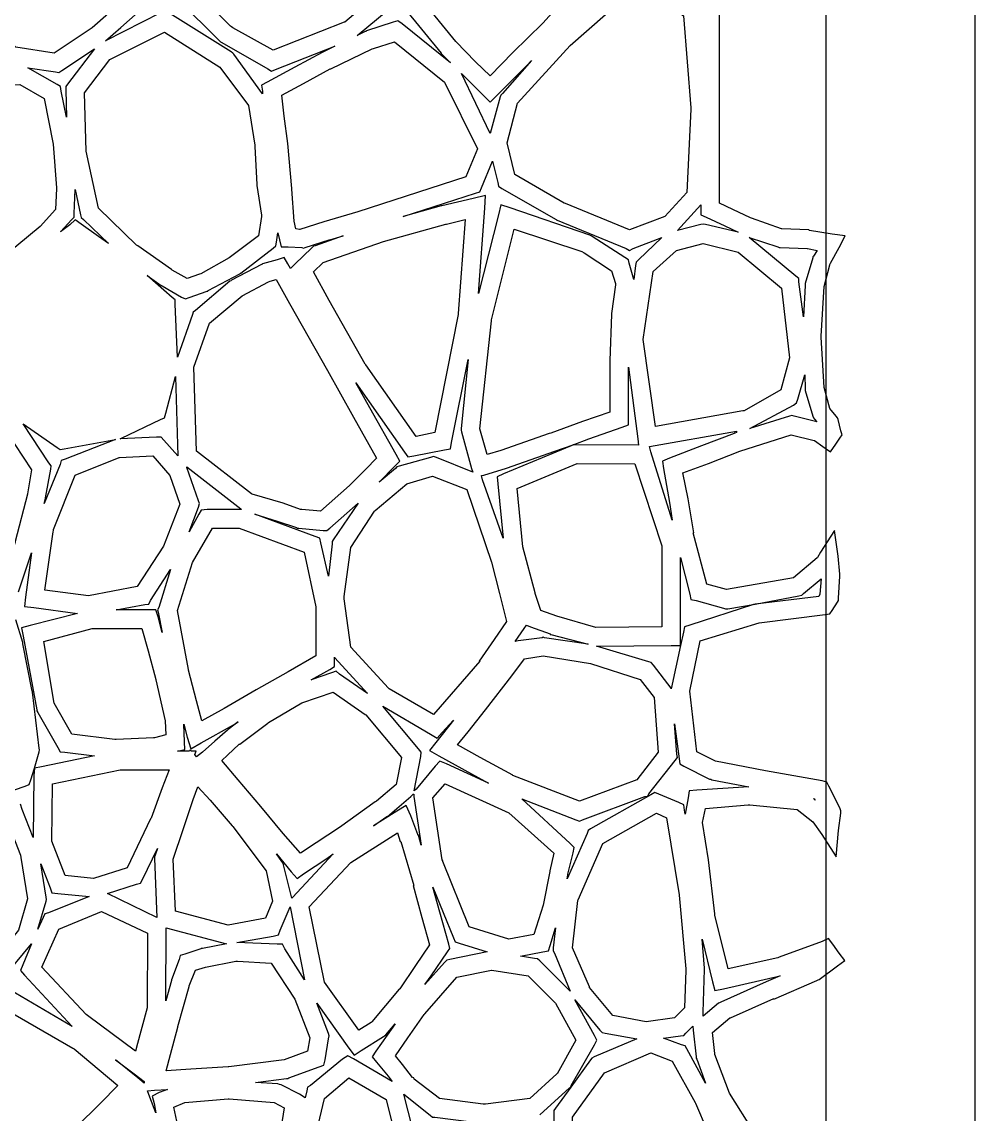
# Model space of a CAD drawing. Extents: x 0 to 84.1, y 0 to 54.9.
# Drawn here: x 69.69 to 84.09, y 16.82 to 33.32 of the extents above; entities that cross this region are included whole.
import ezdxf

# ---------------------------------------------------------------- set-up
doc = ezdxf.new("R2010")
doc.units = 0
doc.layers.add('Layer_1', color=7, linetype='CONTINUOUS')

msp = doc.modelspace()

# ---------------------------------------------------------------- linework, layer by layer
at = {"layer": 'Layer_1', "color": 7}
for points in [[(84.093389, 5.372969), (84.093389, 10.893941), (84.093389, 16.406108), (84.093389, 21.927081), (84.093389, 27.439233), (84.093389, 32.960206), (84.093389, 38.472358), (84.093389, 43.993331)], [(81.835611, 38.472358), (81.835611, 32.960206), (81.835611, 27.439233), (81.835611, 21.927081), (81.835611, 16.406108), (81.835611, 10.893941), (81.835611, 5.487636), (81.756236, 4.711525), (81.597486, 4.191164), (81.297625, 3.644358), (80.90075, 3.159303), (80.450958, 2.788886), (79.94825, 2.524303), (79.357347, 2.33908), (78.731166, 2.268525), (78.704722, 2.268525), (69.558958, 2.268525), (60.386736, 2.268525), (51.223333, 2.268525), (42.051111, 2.268525), (32.878889, 2.268525)], [(69.938194, 36.279619), (70.149861, 35.918021), (70.149861, 35.909216), (70.617292, 34.903799), (70.917153, 34.207063), (71.172917, 33.607341), (70.996528, 33.448591), (70.749583, 33.228105), (70.731944, 33.2193), (70.176319, 32.848883), (69.594236, 32.937077), (69.303194, 33.228119), (68.950417, 34.092425), (68.950417, 34.10123), (68.694653, 34.930258), (68.606458, 35.283036), (69.223819, 35.909216), (69.241458, 35.918021), (69.938194, 36.279619), (69.938194, 36.279619)], [(76.782083, 36.200215), (77.381806, 35.529938), (77.390611, 35.521132), (78.219639, 34.374605), (78.228444, 34.048285), (77.558166, 33.298632), (77.108375, 32.85766), (76.764416, 32.504882), (76.54393, 32.716549), (76.244069, 33.02523), (75.732541, 33.66023), (75.635527, 34.489257), (75.635527, 34.506896), (75.635527, 34.524535), (75.723722, 35.327105), (76.208791, 35.812174), (76.199986, 35.820979), (76.632139, 36.12084), (76.649778, 36.129646), (76.782069, 36.200201), (76.782083, 36.200215)], [(73.686458, 35.679967), (73.871667, 35.63587), (74.356736, 35.47712), (74.374375, 35.468314), (74.894722, 35.203731), (75.071111, 34.815676), (75.132847, 33.801439), (74.568403, 33.31637), (74.559597, 33.31637), (73.483625, 32.893037), (72.875084, 33.228176), (72.857445, 33.245814), (72.839806, 33.25462), (72.61932, 33.475106), (72.45175, 33.651495), (72.716334, 34.110106), (73.033834, 34.665731), (73.025028, 34.665731), (73.492459, 35.433023), (73.501264, 35.450661), (73.686472, 35.679967), (73.686458, 35.679967)], [(75.40625, 33.97773), (75.450347, 33.598493), (75.450347, 33.554396), (75.476791, 33.519118), (76.023597, 32.848841), (76.023597, 32.840035), (76.032402, 32.83123), (76.164694, 32.698938), (75.43268, 33.289841), (75.370944, 33.333938), (75.300388, 33.316299), (74.894694, 33.184008), (74.885889, 33.175202), (74.877083, 33.175202), (74.753611, 33.113466), (75.370972, 33.624994), (75.423889, 33.669091), (75.423889, 33.739647), (75.40625, 33.977772), (75.40625, 33.97773)], [(79.180972, 33.783786), (79.683681, 33.41337), (79.798333, 32.019898), (79.798333, 32.011092), (79.798333, 32.002287), (79.736597, 30.741106), (79.401458, 30.379509), (78.872292, 30.176662), (77.902153, 30.573537), (77.884514, 30.582342), (77.134861, 31.014495), (77.020208, 31.490745), (77.178958, 32.090467), (77.972708, 32.963592), (78.792917, 33.686787), (79.180972, 33.783801), (79.180972, 33.783786)], [(72.169514, 33.528065), (72.425278, 33.28112), (72.672222, 33.034176), (72.689861, 33.016537), (72.7075, 33.007732), (73.404236, 32.610857), (73.457153, 32.575579), (73.518889, 32.602023), (74.418472, 32.954801), (74.224444, 32.857787), (73.809931, 32.637301), (73.395417, 32.407995), (73.307222, 32.363898), (73.324861, 32.275704), (73.324861, 32.231607), (72.892708, 32.831329), (72.875069, 32.848968), (72.848625, 32.866607), (71.922584, 33.44869)], [(71.781472, 33.457509), (70.952445, 33.034176), (71.18175, 33.237023), (71.446334, 33.466329)], [(80.749846, 16.550634), (80.379429, 17.132718), (80.158943, 17.714801), (80.158943, 17.73244), (80.123665, 18.04994), (80.388248, 18.270426), (80.397054, 18.270426), (81.049693, 18.561468), (81.049693, 18.552662), (81.702331, 18.834885), (81.71997, 18.84369), (81.737609, 18.852495), (82.011012, 19.055342), (82.125665, 19.134717), (82.03747, 19.24937), (81.940456, 19.381662), (81.87872, 19.469856), (81.781706, 19.425759), (81.129068, 19.187634), (81.111429, 19.178829), (80.362778, 19.011104), (80.159931, 19.822493), (80.159931, 19.840132), (80.062917, 20.66034), (79.974722, 21.224785), (80.018819, 21.436451), (80.662639, 21.489368), (80.689083, 21.489368), (81.403458, 21.418812), (81.641583, 21.233604), (81.773875, 21.039576), (81.994361, 20.704437), (82.029639, 21.101312), (82.064916, 21.365896), (82.064916, 21.401174), (82.047278, 21.445271), (81.879708, 21.77159), (81.853264, 21.833326), (81.782708, 21.850965), (80.927222, 22.000896), (80.16875, 22.150826), (79.886528, 22.291937), (79.780694, 23.20916), (79.939444, 23.967632), (80.830208, 24.241035), (81.826806, 24.364507), (81.897361, 24.373312), (81.932639, 24.426229), (82.012014, 24.549701), (82.029653, 24.576145), (82.029653, 24.611423), (82.047292, 24.946562), (82.047292, 24.964201), (82.047292, 24.973006), (82.020847, 25.246409), (81.967931, 25.634465), (81.756264, 25.308145), (81.712167, 25.22877), (81.703333, 25.219993), (81.350556, 24.920132), (80.336319, 24.743743), (80.036458, 24.823118), (79.833611, 25.599229), (79.842416, 25.599229), (79.754222, 26.110757), (79.674847, 26.507632), (80.062903, 26.648743), (80.539153, 26.833951), (81.315264, 27.080896), (81.659222, 26.992701), (81.668027, 26.992701), (81.7915, 26.904507), (81.906152, 26.825132), (81.985527, 26.939785), (82.047263, 27.027979), (82.082541, 27.080896), (82.064902, 27.142632), (82.020805, 27.310201), (82.012, 27.336646), (81.994361, 27.36309), (81.897361, 27.477771), (81.809167, 27.795271), (81.765069, 28.553743), (81.765069, 28.562548), (81.765069, 28.571354), (81.809167, 29.321006), (81.897361, 29.647326), (81.897361, 29.656131), (81.906166, 29.67377), (82.038458, 29.911895), (82.126653, 30.088284), (81.932625, 30.114728), (81.588666, 30.167645), (81.579861, 30.17645), (81.174167, 30.194089), (81.165361, 30.194089), (80.715556, 30.35291), (80.697917, 30.361729), (80.433333, 30.485201), (80.230486, 30.582215), (80.230486, 31.261312), (80.230486, 32.037424), (80.230486, 32.804715), (80.230486, 33.422076)], [(71.843194, 33.166327), (72.681042, 32.63716), (73.113194, 32.055077), (73.210208, 31.455354), (73.210208, 31.437715), (73.236667, 30.864437), (73.236667, 30.855632), (73.236667, 30.846827), (73.307222, 30.397035), (73.307222, 30.379396), (73.263125, 30.088355), (72.822153, 29.753216), (72.39, 29.515091), (72.372361, 29.506285), (72.187153, 29.444549), (71.957847, 29.568021), (71.949042, 29.576827), (71.437514, 29.938424), (71.419875, 29.947229), (70.846611, 30.502854), (70.661403, 31.36716), (70.634959, 32.249104), (71.014195, 32.751813), (71.843223, 33.166327), (71.843194, 33.166327)], [(75.318056, 33.016382), (76.076528, 32.40784), (76.570417, 31.402424), (76.394028, 30.97909), (74.762431, 30.449924), (74.250903, 30.299993), (73.889306, 30.18534), (73.8805, 30.18534), (73.827584, 30.194146), (73.801139, 30.308798), (73.765862, 30.793868), (73.765862, 30.802673), (73.704125, 31.48177), (73.651209, 31.896284), (73.615931, 32.213784), (73.94225, 32.390173), (74.347945, 32.610659), (74.35675, 32.610659), (74.982931, 32.91052), (75.00057, 32.919326), (75.31807, 33.01634), (75.318056, 33.016382)], [(70.784861, 32.910563), (70.379167, 32.381396), (70.352722, 32.346118), (70.352722, 32.293202), (70.361528, 31.878688), (70.282153, 32.275549), (70.273333, 32.346104), (70.220417, 32.372548), (69.779444, 32.628312), (70.193958, 32.566576), (70.246875, 32.557771), (70.290972, 32.584215), (70.784861, 32.910534), (70.784861, 32.910563)], [(77.390625, 32.73416), (76.949653, 32.240271), (76.923209, 32.213827), (76.914403, 32.187382), (76.764473, 31.631757), (76.33232, 32.54016), (76.349959, 32.522521), (76.667459, 32.205021), (76.764473, 32.108007), (76.861487, 32.205021), (77.311278, 32.654813), (77.390653, 32.734188), (77.390625, 32.73416)], [(69.655972, 32.372647), (70.026389, 32.16098), (70.158681, 31.473064), (70.211597, 30.811605), (70.211597, 30.8028), (70.193958, 30.4853), (69.964653, 30.229536), (69.435486, 29.788564), (69.426681, 29.779759), (68.888695, 29.374064), (68.888695, 29.38287), (68.712306, 29.259397), (68.632931, 29.312314), (68.624125, 29.312314), (68.306625, 29.5328), (67.945028, 29.903217), (68.006764, 30.776342), (68.006764, 30.793981), (68.139056, 31.543633), (68.147861, 31.570078), (68.271334, 31.949314), (68.879875, 32.355008), (69.655986, 32.372647), (69.655972, 32.372647)], [(76.799722, 31.217243), (76.879097, 30.890924), (76.887903, 30.838007), (76.940819, 30.80273), (77.761028, 30.335299), (77.769833, 30.326494), (77.778638, 30.326494), (78.819333, 29.894341), (78.872249, 29.867897), (78.925166, 29.894341), (79.357319, 30.06191), (79.004541, 29.726771), (78.969263, 29.691494), (78.960458, 29.638577), (78.934014, 29.42691), (78.863458, 29.673855), (78.854653, 29.726771), (78.801736, 29.762049), (78.307847, 30.079549), (78.290208, 30.088355), (78.272569, 30.09716), (77.064306, 30.511674), (76.923194, 30.555771), (76.887917, 30.40584), (76.588056, 29.215215), (76.685069, 30.502854), (76.693875, 30.696882), (76.508666, 30.652785), (76.032416, 30.538132), (76.023611, 30.538132), (75.450347, 30.379382), (76.543958, 30.73216), (76.605694, 30.749799), (76.632139, 30.811535), (76.799708, 31.217229), (76.799722, 31.217243)], [(70.493819, 30.785133), (70.573194, 30.405897), (70.582, 30.3618), (70.617278, 30.335355), (70.996514, 29.973758), (70.846583, 30.079592), (70.582, 30.2648), (70.493805, 30.326536), (70.41443, 30.25598), (70.273319, 30.150147), (70.440889, 30.335355), (70.476166, 30.370633), (70.476166, 30.42355), (70.493805, 30.785147), (70.493819, 30.785133)], [(79.948264, 30.555884), (79.948264, 30.494148), (79.948264, 30.405953), (80.027639, 30.370676), (80.309861, 30.238384), (80.512708, 30.14137), (80.018819, 30.256023), (79.983542, 30.264828), (79.948264, 30.256023), (79.595486, 30.167828), (79.948264, 30.555884), (79.948264, 30.555884)], [(76.385208, 30.33544), (76.279375, 28.91551), (76.279375, 28.897871), (75.926597, 27.116343), (75.644375, 27.054607), (74.885903, 28.139398), (74.877097, 28.148204), (74.330292, 29.109523), (74.092167, 29.541676), (74.242097, 29.682787), (75.1505, 30.000287), (76.094181, 30.26487), (76.102986, 30.26487), (76.385208, 30.335426), (76.385208, 30.33544)], [(73.554167, 30.132438), (73.580611, 30.026604), (73.607055, 29.920771), (73.712888, 29.920771), (73.915736, 29.911966), (73.94218, 29.90316), (73.968624, 29.911966), (74.330221, 30.026618), (74.339027, 30.026618), (74.541874, 30.088355), (74.118541, 29.938424), (74.092096, 29.929619), (74.065652, 29.903174), (73.818708, 29.665049), (73.748152, 29.594494), (73.704055, 29.665049), (73.651138, 29.762063), (73.545305, 29.726786), (73.324819, 29.665049), (73.316013, 29.656244), (73.307208, 29.656244), (72.857416, 29.418119), (72.848611, 29.409314), (72.830972, 29.400508), (72.310625, 28.959536), (72.275347, 28.933092), (72.266542, 28.897814), (72.037236, 28.253995), (72.001959, 29.056564), (72.001959, 29.1183), (71.957861, 29.153578), (71.578625, 29.488717), (71.790292, 29.338786), (71.799097, 29.338786), (71.807903, 29.329981), (72.098944, 29.162412), (72.16068, 29.135967), (72.213597, 29.153606), (72.487, 29.25062), (72.495805, 29.25062), (72.50461, 29.259426), (72.98086, 29.515189), (72.989666, 29.523995), (72.998471, 29.523995), (73.483541, 29.903231), (73.527638, 29.938509), (73.536443, 29.991425), (73.554082, 30.132536), (73.554167, 30.132438)], [(77.126042, 30.18551), (78.149097, 29.850371), (78.184375, 29.832732), (78.598889, 29.559329), (78.660625, 29.365301), (78.660625, 29.347662), (78.598889, 28.91551), (78.598889, 28.906704), (78.598889, 28.897899), (78.572445, 28.201163), (78.572445, 27.760191), (78.572445, 27.425052), (78.157931, 27.283941), (77.681681, 27.107552), (77.655237, 27.098746), (76.923223, 26.842982), (76.720375, 26.781246), (76.605723, 27.169302), (76.782112, 28.800899), (76.782112, 28.818538), (77.12607, 30.185552), (77.126042, 30.18551)], [(80.680278, 30.061882), (81.112431, 29.920771), (81.130069, 29.911966), (81.147708, 29.911966), (81.553403, 29.894327), (81.562208, 29.894327), (81.703319, 29.867883), (81.650403, 29.779688), (81.641597, 29.770883), (81.641597, 29.753244), (81.526944, 29.365188), (81.526944, 29.356383), (81.526944, 29.338744), (81.5005, 28.862494), (81.429945, 29.391661), (81.429945, 29.444577), (81.385847, 29.479855), (80.680292, 30.061939), (80.680278, 30.061882)], [(79.983542, 29.973688), (80.512708, 29.841396), (81.165347, 29.29459), (81.288819, 28.245077), (81.156528, 27.760007), (80.600903, 27.442507), (80.583264, 27.442507), (79.260347, 27.204382), (79.075139, 28.518479), (79.225069, 29.550354), (79.577847, 29.867854), (79.983542, 29.973688), (79.983542, 29.973688)], [(73.527708, 29.426953), (73.730556, 29.065355), (74.303819, 28.051119), (74.700694, 27.345564), (75.044653, 26.728203), (74.885903, 26.560633), (74.647778, 26.322508), (74.638972, 26.313703), (74.198, 25.925647), (73.915778, 25.952092), (73.898139, 25.952092), (73.633556, 26.049105), (73.166125, 26.181397), (73.15732, 26.190202), (72.328292, 26.834022), (72.284195, 28.104022), (72.52232, 28.76548), (73.016209, 29.179994), (73.413084, 29.391661), (73.439528, 29.400466), (73.527722, 29.42691), (73.527708, 29.426953)], [(76.429306, 28.218618), (76.323472, 27.177924), (76.323472, 27.15148), (76.332278, 27.125035), (76.482208, 26.56941), (76.499847, 26.516494), (75.953041, 26.73698), (75.908944, 26.754619), (75.864847, 26.73698), (75.388597, 26.604688), (75.353319, 26.595883), (75.33568, 26.569439), (75.088736, 26.366591), (75.326861, 26.613536), (75.397416, 26.684091), (75.3445, 26.781105), (74.947625, 27.486661), (74.735958, 27.865897), (75.467972, 26.816383), (75.520889, 26.745827), (75.609083, 26.763466), (76.076514, 26.851661), (76.164708, 26.8693), (76.182347, 26.966314), (76.429291, 28.218675), (76.429306, 28.218618)], [(78.854653, 28.10398), (78.995764, 27.019188), (79.004569, 26.922174), (78.04325, 26.930979), (78.016806, 26.930979), (77.990361, 26.91334), (76.967306, 26.490007), (76.870292, 26.44591), (76.879097, 26.340077), (76.958472, 25.519868), (76.649792, 26.401813), (76.632153, 26.463549), (76.667431, 26.472354), (77.011389, 26.578187), (77.743403, 26.833951), (78.016806, 26.930965), (78.254931, 27.01916), (78.757639, 27.195549), (78.854653, 27.230826), (78.854653, 27.32784), (78.854653, 27.759993), (78.854653, 28.103951), (78.854653, 28.10398)], [(72.010764, 27.962911), (72.046042, 26.763466), (71.834375, 27.001591), (71.790278, 27.045689), (71.719722, 27.045689), (71.172917, 27.019244), (71.190556, 27.02805), (71.781458, 27.310272), (71.843194, 27.336716), (71.860833, 27.407272), (72.010764, 27.962897), (72.010764, 27.962911)], [(81.518125, 27.989355), (81.52693, 27.777688), (81.52693, 27.768883), (81.52693, 27.751244), (81.641583, 27.363189), (81.650388, 27.336744), (81.668027, 27.319105), (81.703305, 27.275008), (81.359347, 27.363203), (81.324069, 27.372008), (81.288791, 27.363203), (80.689069, 27.177994), (81.350527, 27.530772), (81.394625, 27.56605), (81.412263, 27.618967), (81.518097, 27.989383), (81.518125, 27.989355)], [(68.968056, 27.477771), (69.453125, 27.124993), (69.832361, 26.551729), (69.770625, 26.190132), (69.770625, 26.181327), (69.585417, 25.466952), (69.585417, 25.458146), (69.364931, 24.796688), (69.303194, 24.690855), (68.624097, 25.308216), (68.624097, 25.317021), (68.606458, 25.325826), (68.006736, 26.154854), (68.42125, 26.922146), (68.430055, 26.930951), (68.438861, 26.94859), (68.968027, 27.477757), (68.968056, 27.477771)], [(69.708889, 27.248465), (70.220417, 26.886868), (70.264514, 26.860424), (70.32625, 26.869229), (71.102361, 27.01034), (70.343889, 26.710479), (70.282153, 26.69284), (70.264514, 26.631104), (70.026389, 26.040201), (70.044028, 26.119576), (70.044028, 26.128382), (70.123403, 26.560534), (70.132208, 26.613451), (70.09693, 26.657548), (69.708889, 27.248465), (69.708889, 27.248465)], [(80.48625, 27.133812), (80.48625, 27.116174), (80.459806, 27.107368), (80.451, 27.107368), (80.451, 27.098563), (79.957112, 26.913355), (79.472042, 26.728146), (79.366209, 26.684049), (79.383848, 26.569396), (79.472042, 26.057868), (79.516139, 25.793285), (79.18982, 26.82516), (79.172181, 26.904535), (80.486278, 27.133841), (80.48625, 27.133812)], [(71.666806, 26.763438), (71.922569, 26.463577), (72.0725, 26.031424), (71.825556, 25.396424), (71.428681, 24.787883), (70.696667, 24.646771), (70.035208, 24.734966), (70.158681, 25.61691), (70.167486, 25.634549), (70.167486, 25.652188), (70.493805, 26.472396), (71.155264, 26.73698), (71.164069, 26.73698), (71.666777, 26.763424), (71.666806, 26.763438)], [(72.178333, 26.595925), (72.998542, 25.960925), (73.007347, 25.95212), (72.989708, 25.95212), (72.487, 25.95212), (72.398805, 25.943314), (72.363528, 25.881578), (72.213597, 25.616995), (72.354708, 25.987412), (72.372347, 26.040328), (72.354708, 26.084426), (72.178319, 26.587134), (72.178319, 26.595939), (72.178333, 26.595925)], [(78.078542, 26.648814), (78.951667, 26.640008), (79.357361, 25.405286), (79.357361, 25.387647), (79.357361, 24.179383), (78.360764, 24.170578), (77.769861, 24.338147), (77.531736, 24.426342), (77.443542, 24.682106), (77.443542, 24.690911), (77.258333, 25.387647), (77.170139, 26.269592), (78.078542, 26.648828), (78.078542, 26.648814)], [(75.891319, 26.454856), (76.411667, 26.252009), (76.782083, 25.158398), (76.905556, 24.682148), (77.011389, 24.258815), (76.826181, 23.985412), (76.596875, 23.659092), (76.60568, 23.659092), (75.908944, 22.856523), (75.238666, 23.244579), (75.229861, 23.253384), (74.656597, 23.870745), (74.559583, 24.602759), (74.559583, 24.620398), (74.559583, 24.638037), (74.656597, 25.37887), (75.018194, 25.925676), (75.027, 25.934481), (75.50325, 26.340175), (75.891305, 26.454828), (75.891319, 26.454856)], [(74.77125, 26.049232), (74.392014, 25.493607), (74.374375, 25.467163), (74.374375, 25.431885), (74.321458, 24.946816), (74.206806, 25.449524), (74.189167, 25.52008), (74.118611, 25.546524), (73.210208, 25.881663), (73.545347, 25.77583), (73.836389, 25.678816), (73.854028, 25.67001), (73.871667, 25.67001), (74.242083, 25.634733), (74.295, 25.634733), (74.339097, 25.67001), (74.77125, 26.049247), (74.77125, 26.049232)], [(72.566389, 25.669841), (72.972083, 25.669841), (73.951042, 25.308244), (74.127431, 24.479216), (74.127431, 24.082341), (74.127431, 23.738383), (73.712917, 23.500258), (73.227847, 23.226855), (72.742778, 22.944633), (72.407639, 22.759424), (72.328264, 23.059286), (72.204792, 23.526716), (72.204792, 23.535521), (72.037222, 24.426285), (72.266528, 25.14948), (72.566389, 25.669827), (72.566389, 25.669841)], [(69.638319, 24.708451), (69.832347, 25.299354), (69.832361, 25.299439)], [(69.832361, 25.299439), (69.744167, 24.629161), (69.726528, 24.48805), (69.867639, 24.470411), (70.529097, 24.382216), (69.814722, 24.197008), (69.682431, 24.16173), (69.708875, 24.038258), (69.911722, 22.927008), (69.911722, 22.909369), (69.929361, 22.882925), (70.229222, 22.353758), (70.2645, 22.292022), (70.335055, 22.283217), (70.784847, 22.2303), (69.982278, 22.062731), (69.876444, 22.045092), (69.867639, 21.930439), (69.858834, 20.995578), (69.691264, 21.418911), (69.66482, 21.498286)], [(79.639583, 25.228883), (79.780694, 24.673258), (79.798333, 24.593883), (79.877708, 24.576244), (80.292222, 24.461591), (80.318666, 24.452786), (80.353944, 24.452786), (80.768458, 24.523342), (81.429916, 24.646814), (81.474014, 24.655619), (81.500458, 24.682063), (81.765041, 24.902549), (81.747402, 24.673244), (81.729763, 24.637966), (80.768444, 24.523313), (80.759639, 24.514508), (80.742, 24.514508), (79.78068, 24.205827), (79.701305, 24.179383), (79.683666, 24.100008), (79.639569, 23.897161), (79.498458, 23.244522), (79.498458, 23.253327), (79.233875, 23.597286), (79.198597, 23.641383), (79.163319, 23.650188), (78.369569, 23.888313), (79.498458, 23.897119), (79.639569, 23.897119), (79.639569, 24.03823), (79.639569, 25.228855), (79.639583, 25.228883)], [(71.931389, 25.043717), (71.755, 24.470453), (71.737361, 24.435175), (71.746166, 24.399898), (71.807903, 24.091217), (71.746166, 24.329342), (71.710889, 24.435175), (71.605055, 24.435175), (71.164083, 24.435175), (71.111166, 24.435175), (71.543333, 24.514437), (71.605069, 24.523243), (71.631514, 24.576159), (71.931375, 25.04359), (71.931389, 25.043717)], [(69.073917, 21.542369), (69.735375, 21.771675), (69.797112, 21.798119), (69.823556, 21.868675), (69.876472, 22.045064), (69.947028, 22.292008), (69.955833, 22.318452), (69.947028, 22.344896), (69.850014, 23.191563), (69.850014, 23.200368), (69.841209, 23.209174), (69.700098, 23.923549), (69.700098, 23.932354), (69.700098, 23.941159), (69.594264, 24.285118)], [(70.749583, 24.152939), (71.164097, 24.152939), (71.499236, 24.152939), (71.59625, 23.8178), (71.710903, 23.385647), (71.710903, 23.376842), (71.852014, 22.759481), (71.860819, 22.547814), (71.69325, 22.503717), (71.675611, 22.503717), (71.111166, 22.477273), (71.093528, 22.477273), (70.440889, 22.556648), (70.176305, 23.024078), (70.017555, 23.958939), (70.749569, 24.152967), (70.749583, 24.152939)], [(77.31125, 24.205799), (77.372986, 24.179355), (77.672847, 24.073522), (77.672847, 24.064716), (77.681653, 24.064716), (78.246097, 23.914786), (77.584639, 24.0118), (77.567, 24.020605), (77.549361, 24.0118), (77.187764, 23.967702), (77.143666, 23.958897), (77.275958, 24.152925), (77.311236, 24.205842), (77.31125, 24.205799)], [(74.409653, 23.720687), (74.418458, 23.711882), (74.912347, 23.173896), (74.489014, 23.464938), (74.436097, 23.509035), (74.365541, 23.482591), (74.056861, 23.376757), (74.339083, 23.535507), (74.409639, 23.579605), (74.409639, 23.65898), (74.409639, 23.720716), (74.409653, 23.720687)], [(77.567014, 23.738326), (78.281389, 23.623674), (79.031042, 23.385549), (79.242708, 23.112146), (79.304444, 22.283118), (78.978125, 21.868604), (78.113819, 21.542285), (77.108403, 21.93034), (77.108403, 21.939146), (76.614514, 22.203729), (76.270556, 22.397771), (76.429306, 22.591799), (76.693889, 22.926937), (77.090764, 23.438465), (77.284792, 23.694229), (77.567014, 23.738326), (77.567014, 23.738326)], [(74.392014, 23.191563), (74.877083, 22.856424), (74.885889, 22.847619), (75.423875, 22.203799), (75.3445, 21.798105), (75.044639, 21.542341), (75.027, 21.533536), (74.489014, 21.14548), (74.136236, 20.916175), (73.898111, 20.757425), (73.633528, 21.057286), (73.298389, 21.46298), (72.95443, 21.868675), (72.707486, 22.159716), (72.79568, 22.239091), (72.972069, 22.406661), (72.980875, 22.406661), (73.404208, 22.724161), (73.413013, 22.732966), (73.915722, 23.032827), (74.391972, 23.191577), (74.392014, 23.191563)], [(75.141667, 22.979911), (75.864861, 22.556577), (75.961875, 22.494841), (76.04125, 22.583036), (76.208819, 22.768244), (75.944236, 22.433105), (75.847222, 22.309633), (75.988333, 22.230258), (76.482222, 21.956855), (76.737986, 21.815744), (76.102986, 22.106786), (76.005972, 22.150883), (75.935417, 22.071508), (75.644375, 21.727549), (75.617931, 21.701105), (75.714945, 22.221452), (75.72375, 22.283189), (75.679653, 22.336105), (75.141667, 22.979925), (75.141667, 22.979911)], [(72.954444, 22.741828), (72.804514, 22.627175), (72.795709, 22.61837), (72.601681, 22.4508), (72.416472, 22.283231), (72.328278, 22.212675), (72.301834, 22.247953), (72.319473, 22.30087), (72.248917, 22.30087), (72.231278, 22.318509), (72.222473, 22.30087), (72.11664, 22.30087), (72.037265, 22.30087), (72.151917, 22.327314), (72.143112, 22.441967), (72.134307, 22.70655), (72.187223, 22.512522), (72.24014, 22.336133), (72.39889, 22.424328), (72.883959, 22.697731), (72.954515, 22.741828), (72.954444, 22.741828)], [(79.551389, 22.715384), (79.621944, 22.186217), (79.63075, 22.106842), (79.692486, 22.071564), (80.080541, 21.877536), (80.09818, 21.877536), (80.115819, 21.868731), (80.671444, 21.762898), (79.886514, 21.709981), (79.771861, 21.701176), (79.754222, 21.595342), (79.710125, 21.348398), (79.701319, 21.410134), (79.692514, 21.489509), (79.613139, 21.524787), (79.313278, 21.648259), (79.251542, 21.674703), (79.189806, 21.639426), (78.281403, 21.127898), (78.246125, 21.101454), (78.228486, 21.057356), (77.928625, 20.36944), (77.937431, 20.431176), (77.937431, 20.439981), (78.016806, 20.766301), (78.034444, 20.845676), (77.972708, 20.907412), (77.240694, 21.577689), (78.060903, 21.260189), (78.113819, 21.242551), (78.157917, 21.260189), (79.101597, 21.612967), (79.145694, 21.621773), (79.163333, 21.65705), (79.560208, 22.159759), (79.595486, 22.203856), (79.586667, 22.25666), (79.551389, 22.715271), (79.551389, 22.715384)], [(71.172917, 22.018577), (71.631528, 22.018577), (71.91375, 22.018577), (71.807917, 21.745174), (71.640347, 21.286563), (71.631542, 21.277758), (71.278764, 20.536924), (70.767236, 20.378174), (70.343903, 20.422272), (70.141056, 20.942619), (70.149861, 21.806924), (71.172917, 22.018591), (71.172917, 22.018577)], [(76.085347, 21.806995), (77.046667, 21.366023), (77.725764, 20.757481), (77.664028, 20.492898), (77.664028, 20.484092), (77.567014, 19.972565), (77.425903, 19.531592), (77.046667, 19.461037), (76.446944, 19.646245), (76.050069, 20.634023), (76.050069, 20.642828), (76.041264, 20.660467), (75.900153, 21.595328), (76.085361, 21.806995), (76.085347, 21.806995)], [(72.345903, 21.76294), (72.531111, 21.560093), (72.86625, 21.172037), (72.875055, 21.163232), (73.377764, 20.492954), (73.474778, 20.034343), (73.368944, 19.778579), (72.8045, 19.672746), (72.01075, 19.884413), (71.975472, 20.669343), (72.125403, 21.119135), (72.275333, 21.568926), (72.345889, 21.762954), (72.345903, 21.76294)], [(75.600278, 21.648118), (75.609083, 21.648118), (75.609083, 21.61284), (75.723736, 20.880826), (75.679639, 21.030757), (75.670833, 21.030757), (75.670833, 21.039562), (75.565, 21.321784), (75.494444, 21.480534), (75.353333, 21.39234), (75.000556, 21.171854), (75.203403, 21.312965), (75.212208, 21.312965), (75.564986, 21.612826), (75.600264, 21.648104), (75.600278, 21.648118)], [(81.650417, 21.586382), (81.668056, 21.577577), (81.676861, 21.559938), (81.650417, 21.586382), (81.650417, 21.586382)], [(79.277986, 21.36591), (79.427917, 21.295354), (79.621944, 20.131188), (79.621944, 20.122382), (79.718958, 19.011132), (79.718958, 18.993493), (79.701319, 18.42023), (79.551389, 18.270299), (79.119236, 18.208563), (78.616528, 18.305577), (78.26375, 18.72891), (78.26375, 18.737715), (78.007986, 19.328618), (78.087361, 20.042993), (78.096166, 20.051799), (78.466583, 20.907285), (79.277972, 21.365896), (79.277986, 21.36591)], [(68.985694, 21.268882), (68.9945, 21.268882), (69.47075, 21.233604), (69.664778, 20.730896), (69.673583, 20.695618), (69.770597, 20.069437), (69.638305, 19.593187), (69.24143, 19.116937), (68.703444, 19.513812), (68.324208, 20.069437), (68.368305, 20.66034), (68.368305, 20.677979), (68.553513, 21.14541), (68.985694, 21.268882), (68.985694, 21.268882)], [(75.362153, 21.066035), (75.40625, 20.933743), (75.415055, 20.933743), (75.609083, 20.272285), (75.600278, 20.272285), (75.732569, 19.787215), (75.847222, 19.372701), (75.635556, 19.064021), (75.397431, 18.711243), (75.388625, 18.702438), (74.974111, 18.208549), (74.965306, 18.199743), (74.780098, 18.085091), (74.25975, 18.808285), (74.030445, 19.945993), (74.656625, 20.616271), (75.362181, 21.066063), (75.362153, 21.066035)], [(71.737361, 20.82791), (71.702083, 20.730896), (71.693278, 20.704452), (71.693278, 20.678007), (71.728556, 19.787243), (70.978903, 20.148841), (71.419875, 20.289952), (71.481611, 20.307591), (71.508056, 20.360507), (71.737361, 20.827938), (71.737361, 20.82791)], [(73.536528, 20.748549), (73.757014, 20.475146), (73.845208, 20.378132), (73.942222, 20.448688), (74.295, 20.677993), (74.392014, 20.748549), (73.774653, 20.08709), (73.765847, 20.078285), (73.642375, 20.580993), (73.63357, 20.607438), (73.615931, 20.633882), (73.536556, 20.748535), (73.536528, 20.748549)], [(69.973472, 20.598618), (70.114583, 20.237021), (70.141028, 20.157646), (70.229222, 20.148841), (70.705472, 20.104743), (70.088111, 19.857799), (70.035194, 19.84016), (70.00875, 19.787243), (69.929375, 19.610855), (70.052847, 20.034188), (70.061653, 20.060632), (70.052847, 20.09591), (69.973472, 20.598618), (69.973472, 20.598618)], [(75.900139, 20.245883), (76.208819, 19.478591), (76.235264, 19.416855), (76.297, 19.399216), (76.720333, 19.266924), (76.155889, 19.152272), (76.111791, 19.143466), (76.076514, 19.108189), (75.776653, 18.77305), (75.873666, 18.905341), (76.120611, 19.266939), (76.155889, 19.319855), (76.13825, 19.381591), (76.005958, 19.866661), (75.900125, 20.245897), (75.900139, 20.245883)], [(70.890694, 19.875593), (71.587431, 19.549274), (71.578625, 18.420385), (71.419875, 17.829482), (71.419875, 17.820677), (71.402236, 17.76776), (70.679042, 18.305746), (70.661403, 18.323385), (69.991125, 19.03776), (70.246889, 19.611024), (70.890709, 19.875607), (70.890694, 19.875593)], [(73.739375, 19.94612), (73.959861, 18.84369), (73.66, 19.31112), (73.624722, 19.381676), (73.545347, 19.381676), (72.936806, 19.40812), (73.483611, 19.505134), (73.562986, 19.522773), (73.58943, 19.593329), (73.739361, 19.946106), (73.739375, 19.94612)], [(71.869653, 19.628493), (72.778056, 19.390368), (72.416458, 19.319813), (72.398819, 19.319813), (72.390014, 19.311008), (72.151889, 19.231633), (72.081334, 19.213994), (72.063695, 19.152258), (71.949042, 18.843577), (71.949042, 18.834772), (71.860847, 18.526091), (71.869653, 19.628522), (71.869653, 19.628493)], [(77.752222, 19.628493), (77.716944, 19.328632), (77.716944, 19.284535), (77.734583, 19.249257), (77.972708, 18.675993), (77.955069, 18.693632), (77.514097, 19.134605), (77.478819, 19.161049), (77.434722, 19.169854), (77.223056, 19.205132), (77.558194, 19.266868), (77.646389, 19.284507), (77.672833, 19.363882), (77.752208, 19.628465), (77.752222, 19.628493)], [(69.832361, 19.390411), (69.700069, 19.072911), (69.664792, 18.984716), (69.726528, 18.914161), (70.449722, 18.13805), (69.506042, 18.693675), (69.417847, 18.746591), (69.338472, 18.676036), (68.765208, 18.155689), (68.862222, 18.332077), (69.020972, 18.623119), (69.065069, 18.711314), (69.003333, 18.781869), (68.765208, 19.072911), (68.677014, 19.178744), (69.179722, 18.808327), (69.285556, 18.737772), (69.37375, 18.834786), (69.832361, 19.390411), (69.832361, 19.390411)], [(79.965903, 19.460966), (80.124653, 18.817147), (80.159931, 18.684855), (80.292222, 18.711299), (81.147708, 18.905327), (80.936042, 18.817133), (80.248125, 18.508452), (80.230486, 18.499647), (80.212847, 18.490842), (79.983542, 18.296814), (79.983542, 18.35855), (80.001181, 19.002369), (80.001181, 19.011175), (80.001181, 19.01998), (79.965903, 19.460952), (79.965903, 19.460966)], [(72.919167, 19.125771), (72.945611, 19.125771), (73.457139, 19.099327), (73.809916, 18.552521), (74.039222, 17.970438), (74.003944, 17.767591), (73.651166, 17.635299), (72.813319, 17.529466), (72.804514, 17.529466), (72.240069, 17.494188), (71.869653, 17.467744), (71.931389, 17.714688), (72.046042, 18.129202), (72.046042, 18.138007), (72.213611, 18.746549), (72.213611, 18.755354), (72.310625, 18.993479), (72.460556, 19.037577), (72.919167, 19.125771), (72.919167, 19.125771)], [(76.782083, 18.993493), (76.790889, 18.993493), (77.337694, 18.905299), (77.752208, 18.490785), (78.060889, 17.93516), (77.778666, 17.423632), (77.769861, 17.423632), (77.364167, 17.053216), (76.693889, 16.965021), (76.658611, 16.965021), (75.997153, 17.053216), (75.617917, 17.344257), (75.609111, 17.361896), (75.591472, 17.370702), (75.441542, 17.564729), (75.335709, 17.697021), (75.520917, 17.970424), (75.767861, 18.323202), (75.776667, 18.332007), (76.261736, 18.887632), (76.782083, 18.993465), (76.782083, 18.993493)], [(74.145069, 18.49087), (74.630139, 17.811773), (74.709514, 17.705939), (74.815347, 17.776495), (75.150486, 17.988161), (75.168125, 17.996967), (75.185764, 18.014606), (75.326875, 18.182175), (75.291597, 18.129258), (75.035833, 17.767661), (74.982917, 17.679467), (75.044653, 17.600092), (75.221042, 17.388425), (75.282778, 17.30905), (74.700694, 17.653008), (74.6125, 17.697106), (74.533125, 17.644189), (74.048056, 17.247314), (74.003958, 17.22087), (73.995153, 17.167953), (73.968709, 17.06212), (73.880514, 17.115036), (73.607112, 17.256148), (73.580667, 17.264953), (73.554223, 17.273758), (73.219084, 17.291397), (73.686515, 17.353133), (73.704154, 17.353133), (73.721793, 17.361939), (74.180404, 17.529508), (74.250959, 17.555952), (74.268598, 17.635327), (74.321515, 17.952827), (74.33032, 17.996924), (74.321515, 18.032202), (74.145126, 18.490813), (74.145069, 18.49087)], [(77.51414, 16.80637), (77.963931, 17.212064), (77.98157, 17.22087), (77.990375, 17.247314), (78.343153, 17.864675), (78.378431, 17.935231), (78.343153, 18.005786), (78.043292, 18.543772), (78.043264, 18.543786)], [(78.043264, 18.543786), (78.4225, 18.085175), (78.457778, 18.049898), (78.501875, 18.041092), (78.978125, 17.952898), (78.334306, 17.679495), (78.299028, 17.661856), (78.281389, 17.635412), (77.981528, 17.220898), (77.752222, 16.903398), (77.725778, 16.86812), (77.725778, 16.824023), (77.716973, 16.286037)], [(69.453125, 18.393898), (70.458542, 17.811815), (70.476181, 17.80301), (70.855417, 17.48551), (71.137639, 17.247385), (70.873056, 16.982801), (70.502639, 16.612385), (70.493834, 16.603579), (69.947028, 16.092051), (69.929389, 16.083246), (69.708903, 15.933316), (69.109181, 16.444843), (69.100375, 16.453649), (68.606487, 17.168024), (68.668223, 17.406149), (68.668223, 17.414954), (68.677028, 17.432593), (68.888695, 17.891204), (69.453139, 18.393912), (69.453125, 18.393898)], [(79.824792, 18.146827), (79.833597, 18.085091), (79.877694, 17.679396), (79.877694, 17.661757), (79.8865, 17.644118), (80.018791, 17.282521), (79.736569, 17.802868), (79.710125, 17.846966), (79.657208, 17.864605), (79.383805, 17.961618), (79.639569, 17.996896), (79.692486, 18.005702), (79.71893, 18.040979), (79.824763, 18.146813), (79.824792, 18.146827)], [(79.189792, 17.741132), (79.516111, 17.61766), (79.860069, 16.99148), (79.868875, 16.982674), (80.045264, 16.56816), (80.204014, 16.206563), (80.045264, 15.836146), (79.868875, 15.430452), (79.860069, 15.412813), (79.480833, 14.751341), (78.889931, 14.654341), (78.863486, 14.654341), (78.519528, 14.654341), (78.263764, 14.654341), (78.193209, 15.033577), (78.096195, 15.509827), (78.096195, 15.518632), (77.990361, 16.277105), (77.999167, 16.277105), (78.007972, 16.770993), (78.493041, 17.441271), (79.189778, 17.741132), (79.189792, 17.741132)], [(71.102361, 17.635341), (71.384583, 17.423675), (71.534514, 17.309022), (71.534514, 17.282578), (71.4375, 17.361953), (71.102361, 17.635355), (71.102361, 17.635341)], [(74.630139, 17.362009), (75.194583, 17.03569), (75.485625, 15.862704), (74.841806, 14.81319), (74.145069, 14.513329), (73.854028, 14.698551), (73.915764, 15.60694), (74.259722, 17.053329), (74.630139, 17.362009), (74.630139, 17.362009)], [(71.887292, 17.185677), (71.763819, 17.141579), (71.657986, 17.088663), (71.68443, 16.97401), (71.710875, 16.832899), (71.62268, 17.071024), (71.587402, 17.168038), (71.693236, 17.176843), (71.887263, 17.185648), (71.887292, 17.185677)], [(72.804514, 17.044636), (72.822153, 17.044636), (73.50125, 16.991719), (73.651181, 16.912344), (73.598264, 16.594844), (73.598264, 16.586039), (73.430694, 15.862845), (73.254306, 15.201386), (73.254306, 15.192581), (73.219028, 15.086748), (72.663403, 15.413067), (72.195972, 16.171539), (72.028403, 16.700706), (72.028403, 16.709511), (71.984306, 16.921178), (72.151875, 16.991734), (72.804514, 17.04465), (72.804514, 17.044636)], [(75.459167, 17.115135), (75.856042, 16.797635), (75.891319, 16.771191), (75.926597, 16.771191), (76.482222, 16.700635), (76.147083, 16.603622), (76.120639, 16.594816), (76.094195, 16.577177), (75.776695, 16.321413), (75.723778, 16.277316), (75.723778, 16.21558), (75.714973, 16.109747), (75.459209, 17.115163), (75.459167, 17.115135)]]:
    msp.add_lwpolyline(points, dxfattribs=at)

doc.saveas('drawing.dxf')
